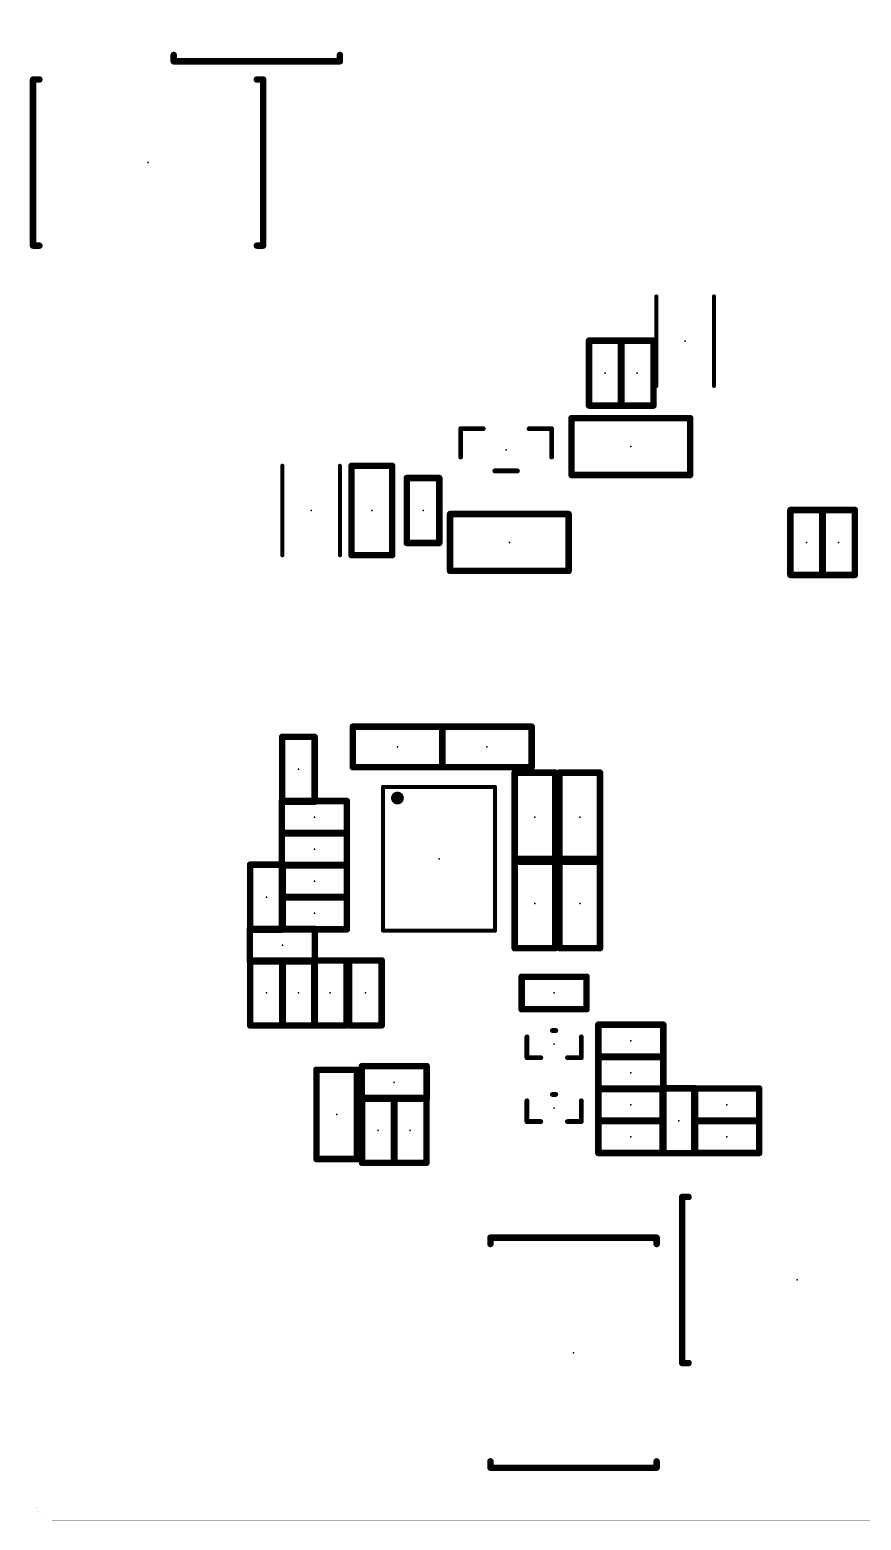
# Model space of a CAD drawing. Extents: x 0 to 169, y 0 to 191.
# Drawn here: x 59.1 to 85.11, y 8 to 54.65 of the extents above; entities that cross this region are included whole.
import ezdxf

# ---------------------------------------------------------------- set-up
doc = ezdxf.new("R2010")
doc.units = 0
for name, color, linetype in [('20', 7, 'CONTINUOUS'), ('21', 253, 'CONTINUOUS'), ('23', 7, 'CONTINUOUS')]:
    doc.layers.add(name, color=color, linetype=linetype)

msp = doc.modelspace()

# ---------------------------------------------------------------- linework, layer by layer
at = {"layer": '20', "const_width": 0.001}
for points in [[(59.3, 8.5), (59.3, 62)], [(110.8, 8), (59.8, 8)]]:
    msp.add_lwpolyline(points, dxfattribs=at)
at = {"layer": '20'}
for points, const_width in [([(59.3, 8.5, 0.4142), (59.8, 8)], 0.001), ([(59.3003, 8.5, 1), (59.2998, 8.5)], 0.0005), ([(59.2998, 8.5, 1), (59.3003, 8.5)], 0.0005), ([(59.8, 8.0002, 1), (59.8, 7.9997)], 0.0005), ([(59.8, 7.9997, 1), (59.8, 8.0002)], 0.0005)]:
    msp.add_lwpolyline(points, format="xyb", dxfattribs=dict(at, const_width=const_width))
at = {"layer": '21'}
for points, const_width in [([(63.6, 53.858), (63.6, 53.658)], 0.2), ([(63.6, 53.658), (68.8, 53.658)], 0.2), ([(68.8, 53.658), (68.8, 53.858)], 0.2), ([(59.4, 53.09), (59.2, 53.09)], 0.2), ([(59.2, 53.09), (59.2, 47.89)], 0.2), ([(66.4, 53.09), (66.2, 53.09)], 0.2), ([(66.4, 47.89), (66.4, 53.09)], 0.2), ([(59.2, 47.89), (59.4, 47.89)], 0.2), ([(66.2, 47.89), (66.4, 47.89)], 0.2), ([(78.7, 43.5), (78.7, 46.3)], 0.127), ([(80.5, 46.3), (80.5, 43.5)], 0.127), ([(76.592, 42.884), (76.592, 44.916)], 0.2032), ([(76.592, 44.916), (77.608, 44.916)], 0.2032), ([(77.592, 42.884), (77.592, 44.916)], 0.2032), ([(77.592, 44.916), (78.608, 44.916)], 0.2032), ([(77.608, 44.916), (77.608, 42.884)], 0.2032), ([(78.608, 44.916), (78.608, 42.884)], 0.2032), ([(77.608, 42.884), (76.592, 42.884)], 0.2032), ([(78.608, 42.884), (77.592, 42.884)], 0.2032), ([(76.0458, 40.711), (76.0458, 42.489)], 0.2032), ([(76.0458, 42.489), (79.7542, 42.489)], 0.2032), ([(79.7542, 42.489), (79.7542, 40.711)], 0.2032), ([(72.578, 41.275), (72.578, 42.16)], 0.1524), ([(72.578, 42.16), (73.282, 42.16)], 0.1524), ([(74.718, 42.16), (75.422, 42.16)], 0.1524), ([(75.422, 42.16), (75.422, 41.275)], 0.1524), ([(67, 38.2), (67, 41)], 0.127), ([(68.8, 41), (68.8, 38.2)], 0.127), ([(69.165, 38.203), (69.165, 40.997)], 0.2032), ([(69.165, 40.997), (70.435, 40.997)], 0.2032), ([(70.435, 40.997), (70.435, 38.203)], 0.2032), ([(70.892, 38.584), (70.892, 40.616)], 0.2032), ([(70.892, 40.616), (71.908, 40.616)], 0.2032), ([(71.908, 40.616), (71.908, 38.584)], 0.2032), ([(74.352, 40.84), (73.648, 40.84)], 0.1524), ([(79.7542, 40.711), (76.0458, 40.711)], 0.2032), ([(82.892, 37.584), (82.892, 39.616)], 0.2032), ([(82.892, 39.616), (83.908, 39.616)], 0.2032), ([(83.892, 37.584), (83.892, 39.616)], 0.2032), ([(83.892, 39.616), (84.908, 39.616)], 0.2032), ([(83.908, 39.616), (83.908, 37.584)], 0.2032), ([(84.908, 39.616), (84.908, 37.584)], 0.2032), ([(72.2458, 37.711), (72.2458, 39.489)], 0.2032), ([(72.2458, 39.489), (75.9542, 39.489)], 0.2032), ([(75.9542, 39.489), (75.9542, 37.711)], 0.2032), ([(70.435, 38.203), (69.165, 38.203)], 0.2032), ([(71.908, 38.584), (70.892, 38.584)], 0.2032), ([(75.9542, 37.711), (72.2458, 37.711)], 0.2032), ([(83.908, 37.584), (82.892, 37.584)], 0.2032), ([(84.908, 37.584), (83.892, 37.584)], 0.2032), ([(69.203, 31.565), (69.203, 32.835)], 0.2032), ([(69.203, 32.835), (71.997, 32.835)], 0.2032), ([(71.997, 32.835), (71.997, 31.565)], 0.2032), ([(72.003, 32.835), (74.797, 32.835)], 0.2032), ([(72.003, 31.565), (72.003, 32.835)], 0.2032), ([(74.797, 32.835), (74.797, 31.565)], 0.2032), ([(66.992, 30.484), (66.992, 32.516)], 0.2032), ([(66.992, 32.516), (68.008, 32.516)], 0.2032), ([(68.008, 32.516), (68.008, 30.484)], 0.2032), ([(71.997, 31.565), (69.203, 31.565)], 0.2032), ([(74.797, 31.565), (72.003, 31.565)], 0.2032), ([(74.265, 28.603), (74.265, 31.397)], 0.2032), ([(74.265, 31.397), (75.535, 31.397)], 0.2032), ([(75.535, 31.397), (75.535, 28.603)], 0.2032), ([(75.665, 28.603), (75.665, 31.397)], 0.2032), ([(75.665, 31.397), (76.935, 31.397)], 0.2032), ([(76.935, 31.397), (76.935, 28.603)], 0.2032), ([(70.15, 26.45), (70.15, 30.95)], 0.127), ([(70.15, 30.95), (73.65, 30.95)], 0.127), ([(73.65, 30.95), (73.65, 26.45)], 0.127), ([(66.984, 30.508), (69.016, 30.508)], 0.2032), ([(66.984, 29.492), (66.984, 30.508)], 0.2032), ([(68.008, 30.484), (66.992, 30.484)], 0.2032), ([(69.016, 30.508), (69.016, 29.492)], 0.2032), ([(66.984, 28.492), (66.984, 29.508)], 0.2032), ([(66.984, 29.508), (69.016, 29.508)], 0.2032), ([(69.016, 29.492), (66.984, 29.492)], 0.2032), ([(69.016, 29.508), (69.016, 28.492)], 0.2032), ([(65.992, 26.484), (65.992, 28.516)], 0.2032), ([(65.992, 28.516), (67.008, 28.516)], 0.2032), ([(66.984, 27.492), (66.984, 28.508)], 0.2032), ([(66.984, 28.508), (69.016, 28.508)], 0.2032), ([(69.016, 28.492), (66.984, 28.492)], 0.2032), ([(67.008, 28.516), (67.008, 26.484)], 0.2032), ([(69.016, 28.508), (69.016, 27.492)], 0.2032), ([(74.265, 25.903), (74.265, 28.697)], 0.2032), ([(74.265, 28.697), (75.535, 28.697)], 0.2032), ([(75.535, 28.603), (74.265, 28.603)], 0.2032), ([(75.535, 28.697), (75.535, 25.903)], 0.2032), ([(75.665, 25.903), (75.665, 28.697)], 0.2032), ([(75.665, 28.697), (76.935, 28.697)], 0.2032), ([(76.935, 28.603), (75.665, 28.603)], 0.2032), ([(76.935, 28.697), (76.935, 25.903)], 0.2032), ([(66.984, 26.492), (66.984, 27.508)], 0.2032), ([(66.984, 27.508), (69.016, 27.508)], 0.2032), ([(69.016, 27.492), (66.984, 27.492)], 0.2032), ([(69.016, 27.508), (69.016, 26.492)], 0.2032), ([(65.984, 25.492), (65.984, 26.508)], 0.2032), ([(65.984, 26.508), (68.016, 26.508)], 0.2032), ([(69.016, 26.492), (66.984, 26.492)], 0.2032), ([(68.016, 26.508), (68.016, 25.492)], 0.2032), ([(67.008, 26.484), (65.992, 26.484)], 0.2032), ([(73.65, 26.45), (70.15, 26.45)], 0.127), ([(75.535, 25.903), (74.265, 25.903)], 0.2032), ([(76.935, 25.903), (75.665, 25.903)], 0.2032), ([(68.016, 25.492), (65.984, 25.492)], 0.2032), ([(65.992, 23.484), (65.992, 25.516)], 0.2032), ([(65.992, 25.516), (67.008, 25.516)], 0.2032), ([(66.992, 23.484), (66.992, 25.516)], 0.2032), ([(66.992, 25.516), (68.008, 25.516)], 0.2032), ([(67.008, 25.516), (67.008, 23.484)], 0.2032), ([(67.992, 23.484), (67.992, 25.516)], 0.2032), ([(67.992, 25.516), (69.008, 25.516)], 0.2032), ([(68.008, 25.516), (68.008, 23.484)], 0.2032), ([(69.008, 25.516), (69.008, 23.484)], 0.2032), ([(69.092, 23.484), (69.092, 25.516)], 0.2032), ([(69.092, 25.516), (70.108, 25.516)], 0.2032), ([(70.108, 25.516), (70.108, 23.484)], 0.2032), ([(74.484, 25.008), (76.516, 25.008)], 0.2032), ([(74.484, 23.992), (74.484, 25.008)], 0.2032), ([(76.516, 25.008), (76.516, 23.992)], 0.2032), ([(76.516, 23.992), (74.484, 23.992)], 0.2032), ([(67.008, 23.484), (65.992, 23.484)], 0.2032), ([(68.008, 23.484), (66.992, 23.484)], 0.2032), ([(69.008, 23.484), (67.992, 23.484)], 0.2032), ([(70.108, 23.484), (69.092, 23.484)], 0.2032), ([(75.448, 23.325), (75.552, 23.325)], 0.1524), ([(76.884, 23.508), (78.916, 23.508)], 0.2032), ([(76.884, 22.492), (76.884, 23.508)], 0.2032), ([(78.916, 23.508), (78.916, 22.492)], 0.2032), ([(74.65, 22.475), (74.65, 23.125)], 0.1524), ([(76.35, 23.125), (76.35, 22.475)], 0.1524), ([(75.082, 22.475), (74.65, 22.475)], 0.1524), ([(76.35, 22.475), (75.918, 22.475)], 0.1524), ([(76.884, 22.508), (78.916, 22.508)], 0.2032), ([(76.884, 21.492), (76.884, 22.508)], 0.2032), ([(78.916, 22.492), (76.884, 22.492)], 0.2032), ([(78.916, 22.508), (78.916, 21.492)], 0.2032), ([(68.065, 19.303), (68.065, 22.097)], 0.2032), ([(68.065, 22.097), (69.335, 22.097)], 0.2032), ([(69.335, 22.097), (69.335, 19.303)], 0.2032), ([(69.484, 22.208), (71.516, 22.208)], 0.2032), ([(69.484, 21.192), (69.484, 22.208)], 0.2032), ([(71.516, 22.208), (71.516, 21.192)], 0.2032), ([(76.884, 21.508), (78.916, 21.508)], 0.2032), ([(76.884, 20.492), (76.884, 21.508)], 0.2032), ([(78.916, 21.492), (76.884, 21.492)], 0.2032), ([(78.892, 19.484), (78.892, 21.516)], 0.2032), ([(78.892, 21.516), (79.908, 21.516)], 0.2032), ([(78.916, 21.508), (78.916, 20.492)], 0.2032), ([(79.884, 21.508), (81.916, 21.508)], 0.2032), ([(79.884, 20.492), (79.884, 21.508)], 0.2032), ([(79.908, 21.516), (79.908, 19.484)], 0.2032), ([(81.916, 21.508), (81.916, 20.492)], 0.2032), ([(71.516, 21.192), (69.484, 21.192)], 0.2032), ([(69.492, 19.184), (69.492, 21.216)], 0.2032), ([(69.492, 21.216), (70.508, 21.216)], 0.2032), ([(70.492, 19.184), (70.492, 21.216)], 0.2032), ([(70.492, 21.216), (71.508, 21.216)], 0.2032), ([(70.508, 21.216), (70.508, 19.184)], 0.2032), ([(71.508, 21.216), (71.508, 19.184)], 0.2032), ([(74.65, 20.475), (74.65, 21.125)], 0.1524), ([(75.448, 21.325), (75.552, 21.325)], 0.1524), ([(76.35, 21.125), (76.35, 20.475)], 0.1524), ([(75.082, 20.475), (74.65, 20.475)], 0.1524), ([(76.35, 20.475), (75.918, 20.475)], 0.1524), ([(76.884, 20.508), (78.916, 20.508)], 0.2032), ([(76.884, 19.492), (76.884, 20.508)], 0.2032), ([(78.916, 20.492), (76.884, 20.492)], 0.2032), ([(78.916, 20.508), (78.916, 19.492)], 0.2032), ([(79.884, 19.492), (79.884, 20.508)], 0.2032), ([(79.884, 20.508), (81.916, 20.508)], 0.2032), ([(81.916, 20.492), (79.884, 20.492)], 0.2032), ([(81.916, 20.508), (81.916, 19.492)], 0.2032), ([(78.916, 19.492), (76.884, 19.492)], 0.2032), ([(81.916, 19.492), (79.884, 19.492)], 0.2032), ([(69.335, 19.303), (68.065, 19.303)], 0.2032), ([(70.508, 19.184), (69.492, 19.184)], 0.2032), ([(71.508, 19.184), (70.492, 19.184)], 0.2032), ([(79.908, 19.484), (78.892, 19.484)], 0.2032), ([(79.708, 18.117), (79.508, 18.117)], 0.2), ([(79.508, 18.117), (79.508, 12.917)], 0.2), ([(78.708, 16.842), (73.508, 16.842)], 0.2), ([(73.508, 16.842), (73.508, 16.642)], 0.2), ([(78.708, 16.642), (78.708, 16.842)], 0.2), ([(79.508, 12.917), (79.708, 12.917)], 0.2), ([(73.508, 9.842), (73.508, 9.642)], 0.2), ([(78.708, 9.642), (78.708, 9.842)], 0.2), ([(73.508, 9.642), (78.708, 9.642)], 0.2)]:
    msp.add_lwpolyline(points, dxfattribs=dict(at, const_width=const_width))
for points, const_width in [([(63.65, 53.858, 1), (63.55, 53.858)], 0.1), ([(63.6, 53.708, 1), (63.6, 53.608)], 0.1), ([(63.55, 53.658, 1), (63.65, 53.658)], 0.1), ([(68.85, 53.858, 1), (68.75, 53.858)], 0.1), ([(68.75, 53.658, 1), (68.85, 53.658)], 0.1), ([(68.8, 53.608, 1), (68.8, 53.708)], 0.1), ([(59.2, 53.14, 1), (59.2, 53.04)], 0.1), ([(59.25, 53.09, 1), (59.15, 53.09)], 0.1), ([(59.4, 53.04, 1), (59.4, 53.14)], 0.1), ([(66.2, 53.14, 1), (66.2, 53.04)], 0.1), ([(66.45, 53.09, 1), (66.35, 53.09)], 0.1), ([(66.4, 53.04, 1), (66.4, 53.14)], 0.1), ([(59.2, 47.94, 1), (59.2, 47.84)], 0.1), ([(59.15, 47.89, 1), (59.25, 47.89)], 0.1), ([(59.4, 47.84, 1), (59.4, 47.94)], 0.1), ([(66.2, 47.94, 1), (66.2, 47.84)], 0.1), ([(66.35, 47.89, 1), (66.45, 47.89)], 0.1), ([(66.4, 47.84, 1), (66.4, 47.94)], 0.1), ([(78.7318, 46.3, 1), (78.6683, 46.3)], 0.0635), ([(80.5318, 46.3, 1), (80.4682, 46.3)], 0.0635), ([(76.6428, 44.916, 1), (76.5412, 44.916)], 0.1016), ([(76.592, 44.9668, 1), (76.592, 44.8652)], 0.1016), ([(77.6428, 44.916, 1), (77.5412, 44.916)], 0.1016), ([(77.592, 44.9668, 1), (77.592, 44.8652)], 0.1016), ([(77.6588, 44.916, 1), (77.5572, 44.916)], 0.1016), ([(77.608, 44.8652, 1), (77.608, 44.9668)], 0.1016), ([(78.6588, 44.916, 1), (78.5572, 44.916)], 0.1016), ([(78.608, 44.8652, 1), (78.608, 44.9668)], 0.1016), ([(78.6683, 43.5, 1), (78.7318, 43.5)], 0.0635), ([(80.4682, 43.5, 1), (80.5318, 43.5)], 0.0635), ([(76.592, 42.9348, 1), (76.592, 42.8332)], 0.1016), ([(76.5412, 42.884, 1), (76.6428, 42.884)], 0.1016), ([(77.592, 42.9348, 1), (77.592, 42.8332)], 0.1016), ([(77.5412, 42.884, 1), (77.6428, 42.884)], 0.1016), ([(77.5572, 42.884, 1), (77.6588, 42.884)], 0.1016), ([(77.608, 42.8332, 1), (77.608, 42.9348)], 0.1016), ([(78.5572, 42.884, 1), (78.6588, 42.884)], 0.1016), ([(78.608, 42.8332, 1), (78.608, 42.9348)], 0.1016), ([(76.0966, 42.489, 1), (75.995, 42.489)], 0.1016), ([(76.0458, 42.5398, 1), (76.0458, 42.4382)], 0.1016), ([(79.805, 42.489, 1), (79.7034, 42.489)], 0.1016), ([(79.7542, 42.4382, 1), (79.7542, 42.5398)], 0.1016), ([(72.6161, 42.16, 1), (72.5399, 42.16)], 0.0762), ([(72.578, 42.1981, 1), (72.578, 42.1219)], 0.0762), ([(73.282, 42.1219, 1), (73.282, 42.1981)], 0.0762), ([(74.718, 42.1981, 1), (74.718, 42.1219)], 0.0762), ([(75.4601, 42.16, 1), (75.3839, 42.16)], 0.0762), ([(75.422, 42.1219, 1), (75.422, 42.1981)], 0.0762), ([(67.0318, 41, 1), (66.9682, 41)], 0.0635), ([(68.8317, 41, 1), (68.7682, 41)], 0.0635), ([(69.2158, 40.997, 1), (69.1142, 40.997)], 0.1016), ([(69.165, 41.0478, 1), (69.165, 40.9462)], 0.1016), ([(70.4858, 40.997, 1), (70.3842, 40.997)], 0.1016), ([(70.435, 40.9462, 1), (70.435, 41.0478)], 0.1016), ([(72.5399, 41.275, 1), (72.6161, 41.275)], 0.0762), ([(75.3839, 41.275, 1), (75.4601, 41.275)], 0.0762), ([(70.9428, 40.616, 1), (70.8412, 40.616)], 0.1016), ([(70.892, 40.6668, 1), (70.892, 40.5652)], 0.1016), ([(71.9588, 40.616, 1), (71.8572, 40.616)], 0.1016), ([(71.908, 40.5652, 1), (71.908, 40.6668)], 0.1016), ([(73.648, 40.8781, 1), (73.648, 40.8019)], 0.0762), ([(74.352, 40.8019, 1), (74.352, 40.8781)], 0.0762), ([(76.0458, 40.7618, 1), (76.0458, 40.6602)], 0.1016), ([(75.995, 40.711, 1), (76.0966, 40.711)], 0.1016), ([(79.7034, 40.711, 1), (79.805, 40.711)], 0.1016), ([(79.7542, 40.6602, 1), (79.7542, 40.7618)], 0.1016), ([(82.9428, 39.616, 1), (82.8412, 39.616)], 0.1016), ([(82.892, 39.6668, 1), (82.892, 39.5652)], 0.1016), ([(83.9428, 39.616, 1), (83.8412, 39.616)], 0.1016), ([(83.892, 39.6668, 1), (83.892, 39.5652)], 0.1016), ([(83.9588, 39.616, 1), (83.8572, 39.616)], 0.1016), ([(83.908, 39.5652, 1), (83.908, 39.6668)], 0.1016), ([(84.9588, 39.616, 1), (84.8572, 39.616)], 0.1016), ([(84.908, 39.5652, 1), (84.908, 39.6668)], 0.1016), ([(72.2966, 39.489, 1), (72.195, 39.489)], 0.1016), ([(72.2458, 39.5398, 1), (72.2458, 39.4382)], 0.1016), ([(76.005, 39.489, 1), (75.9034, 39.489)], 0.1016), ([(75.9542, 39.4382, 1), (75.9542, 39.5398)], 0.1016), ([(69.165, 38.2538, 1), (69.165, 38.1522)], 0.1016), ([(69.1142, 38.203, 1), (69.2158, 38.203)], 0.1016), ([(70.3842, 38.203, 1), (70.4858, 38.203)], 0.1016), ([(70.435, 38.1522, 1), (70.435, 38.2538)], 0.1016), ([(70.892, 38.6348, 1), (70.892, 38.5332)], 0.1016), ([(70.8412, 38.584, 1), (70.9428, 38.584)], 0.1016), ([(71.8572, 38.584, 1), (71.9588, 38.584)], 0.1016), ([(71.908, 38.5332, 1), (71.908, 38.6348)], 0.1016), ([(66.9682, 38.2, 1), (67.0318, 38.2)], 0.0635), ([(68.7682, 38.2, 1), (68.8317, 38.2)], 0.0635), ([(72.2458, 37.7618, 1), (72.2458, 37.6602)], 0.1016), ([(75.9542, 37.6602, 1), (75.9542, 37.7618)], 0.1016), ([(72.195, 37.711, 1), (72.2966, 37.711)], 0.1016), ([(75.9034, 37.711, 1), (76.005, 37.711)], 0.1016), ([(82.892, 37.6348, 1), (82.892, 37.5332)], 0.1016), ([(82.8412, 37.584, 1), (82.9428, 37.584)], 0.1016), ([(83.892, 37.6348, 1), (83.892, 37.5332)], 0.1016), ([(83.8412, 37.584, 1), (83.9428, 37.584)], 0.1016), ([(83.8572, 37.584, 1), (83.9588, 37.584)], 0.1016), ([(83.908, 37.5332, 1), (83.908, 37.6348)], 0.1016), ([(84.8572, 37.584, 1), (84.9588, 37.584)], 0.1016), ([(84.908, 37.5332, 1), (84.908, 37.6348)], 0.1016), ([(69.2538, 32.835, 1), (69.1522, 32.835)], 0.1016), ([(69.203, 32.8858, 1), (69.203, 32.7842)], 0.1016), ([(72.0478, 32.835, 1), (71.9462, 32.835)], 0.1016), ([(72.003, 32.8858, 1), (72.003, 32.7842)], 0.1016), ([(72.0538, 32.835, 1), (71.9522, 32.835)], 0.1016), ([(71.997, 32.7842, 1), (71.997, 32.8858)], 0.1016), ([(74.8478, 32.835, 1), (74.7462, 32.835)], 0.1016), ([(74.797, 32.7842, 1), (74.797, 32.8858)], 0.1016), ([(67.0428, 32.516, 1), (66.9412, 32.516)], 0.1016), ([(66.992, 32.5668, 1), (66.992, 32.4652)], 0.1016), ([(68.0588, 32.516, 1), (67.9572, 32.516)], 0.1016), ([(68.008, 32.4652, 1), (68.008, 32.5668)], 0.1016), ([(69.203, 31.6158, 1), (69.203, 31.5142)], 0.1016), ([(69.1522, 31.565, 1), (69.2538, 31.565)], 0.1016), ([(71.9462, 31.565, 1), (72.0478, 31.565)], 0.1016), ([(72.003, 31.6158, 1), (72.003, 31.5142)], 0.1016), ([(71.9522, 31.565, 1), (72.0538, 31.565)], 0.1016), ([(71.997, 31.5142, 1), (71.997, 31.6158)], 0.1016), ([(74.3158, 31.397, 1), (74.2142, 31.397)], 0.1016), ([(74.265, 31.4478, 1), (74.265, 31.3462)], 0.1016), ([(74.7462, 31.565, 1), (74.8478, 31.565)], 0.1016), ([(74.797, 31.5142, 1), (74.797, 31.6158)], 0.1016), ([(75.5858, 31.397, 1), (75.4842, 31.397)], 0.1016), ([(75.535, 31.3462, 1), (75.535, 31.4478)], 0.1016), ([(75.7158, 31.397, 1), (75.6142, 31.397)], 0.1016), ([(75.665, 31.4478, 1), (75.665, 31.3462)], 0.1016), ([(76.9858, 31.397, 1), (76.8842, 31.397)], 0.1016), ([(76.935, 31.3462, 1), (76.935, 31.4478)], 0.1016), ([(70.15, 30.9818, 1), (70.15, 30.9183)], 0.0635), ([(70.1818, 30.95, 1), (70.1183, 30.95)], 0.0635), ([(70.6, 30.5, 1), (70.6, 30.7, 1), (70.6, 30.5)], 0.2), ([(73.6818, 30.95, 1), (73.6183, 30.95)], 0.0635), ([(73.65, 30.9183, 1), (73.65, 30.9818)], 0.0635), ([(66.984, 30.5588, 1), (66.984, 30.4572)], 0.1016), ([(67.0348, 30.508, 1), (66.9332, 30.508)], 0.1016), ([(66.992, 30.5348, 1), (66.992, 30.4332)], 0.1016), ([(66.9412, 30.484, 1), (67.0428, 30.484)], 0.1016), ([(67.9572, 30.484, 1), (68.0588, 30.484)], 0.1016), ([(68.008, 30.4332, 1), (68.008, 30.5348)], 0.1016), ([(69.0668, 30.508, 1), (68.9652, 30.508)], 0.1016), ([(69.016, 30.4572, 1), (69.016, 30.5588)], 0.1016), ([(67.0348, 29.508, 1), (66.9332, 29.508)], 0.1016), ([(66.984, 29.5588, 1), (66.984, 29.4572)], 0.1016), ([(66.984, 29.5428, 1), (66.984, 29.4412)], 0.1016), ([(66.9332, 29.492, 1), (67.0348, 29.492)], 0.1016), ([(69.0668, 29.508, 1), (68.9652, 29.508)], 0.1016), ([(68.9652, 29.492, 1), (69.0668, 29.492)], 0.1016), ([(69.016, 29.4572, 1), (69.016, 29.5588)], 0.1016), ([(69.016, 29.4412, 1), (69.016, 29.5428)], 0.1016), ([(66.0428, 28.516, 1), (65.9412, 28.516)], 0.1016), ([(65.992, 28.5668, 1), (65.992, 28.4652)], 0.1016), ([(67.0348, 28.508, 1), (66.9332, 28.508)], 0.1016), ([(66.984, 28.5588, 1), (66.984, 28.4572)], 0.1016), ([(66.984, 28.5428, 1), (66.984, 28.4412)], 0.1016), ([(66.9332, 28.492, 1), (67.0348, 28.492)], 0.1016), ([(67.0588, 28.516, 1), (66.9572, 28.516)], 0.1016), ([(67.008, 28.4652, 1), (67.008, 28.5668)], 0.1016), ([(69.0668, 28.508, 1), (68.9652, 28.508)], 0.1016), ([(68.9652, 28.492, 1), (69.0668, 28.492)], 0.1016), ([(69.016, 28.4572, 1), (69.016, 28.5588)], 0.1016), ([(69.016, 28.4412, 1), (69.016, 28.5428)], 0.1016), ([(74.3158, 28.697, 1), (74.2142, 28.697)], 0.1016), ([(74.265, 28.7478, 1), (74.265, 28.6462)], 0.1016), ([(74.265, 28.6538, 1), (74.265, 28.5522)], 0.1016), ([(74.2142, 28.603, 1), (74.3158, 28.603)], 0.1016), ([(75.5858, 28.697, 1), (75.4842, 28.697)], 0.1016), ([(75.4842, 28.603, 1), (75.5858, 28.603)], 0.1016), ([(75.535, 28.6462, 1), (75.535, 28.7478)], 0.1016), ([(75.535, 28.5522, 1), (75.535, 28.6538)], 0.1016), ([(75.7158, 28.697, 1), (75.6142, 28.697)], 0.1016), ([(75.665, 28.7478, 1), (75.665, 28.6462)], 0.1016), ([(75.665, 28.6538, 1), (75.665, 28.5522)], 0.1016), ([(75.6142, 28.603, 1), (75.7158, 28.603)], 0.1016), ([(76.9858, 28.697, 1), (76.8842, 28.697)], 0.1016), ([(76.8842, 28.603, 1), (76.9858, 28.603)], 0.1016), ([(76.935, 28.6462, 1), (76.935, 28.7478)], 0.1016), ([(76.935, 28.5522, 1), (76.935, 28.6538)], 0.1016), ([(67.0348, 27.508, 1), (66.9332, 27.508)], 0.1016), ([(66.984, 27.5588, 1), (66.984, 27.4572)], 0.1016), ([(66.984, 27.5428, 1), (66.984, 27.4412)], 0.1016), ([(66.9332, 27.492, 1), (67.0348, 27.492)], 0.1016), ([(69.0668, 27.508, 1), (68.9652, 27.508)], 0.1016), ([(68.9652, 27.492, 1), (69.0668, 27.492)], 0.1016), ([(69.016, 27.4572, 1), (69.016, 27.5588)], 0.1016), ([(69.016, 27.4412, 1), (69.016, 27.5428)], 0.1016), ([(66.0348, 26.508, 1), (65.9332, 26.508)], 0.1016), ([(65.984, 26.5588, 1), (65.984, 26.4572)], 0.1016), ([(66.984, 26.5428, 1), (66.984, 26.4412)], 0.1016), ([(68.0668, 26.508, 1), (67.9652, 26.508)], 0.1016), ([(68.016, 26.4572, 1), (68.016, 26.5588)], 0.1016), ([(69.016, 26.4412, 1), (69.016, 26.5428)], 0.1016), ([(65.992, 26.5348, 1), (65.992, 26.4332)], 0.1016), ([(65.9412, 26.484, 1), (66.0428, 26.484)], 0.1016), ([(66.9332, 26.492, 1), (67.0348, 26.492)], 0.1016), ([(66.9572, 26.484, 1), (67.0588, 26.484)], 0.1016), ([(67.008, 26.4332, 1), (67.008, 26.5348)], 0.1016), ([(68.9652, 26.492, 1), (69.0668, 26.492)], 0.1016), ([(70.15, 26.4818, 1), (70.15, 26.4183)], 0.0635), ([(70.1183, 26.45, 1), (70.1818, 26.45)], 0.0635), ([(73.6183, 26.45, 1), (73.6818, 26.45)], 0.0635), ([(73.65, 26.4183, 1), (73.65, 26.4818)], 0.0635), ([(74.265, 25.9538, 1), (74.265, 25.8522)], 0.1016), ([(74.2142, 25.903, 1), (74.3158, 25.903)], 0.1016), ([(75.4842, 25.903, 1), (75.5858, 25.903)], 0.1016), ([(75.535, 25.8522, 1), (75.535, 25.9538)], 0.1016), ([(75.665, 25.9538, 1), (75.665, 25.8522)], 0.1016), ([(75.6142, 25.903, 1), (75.7158, 25.903)], 0.1016), ([(76.8842, 25.903, 1), (76.9858, 25.903)], 0.1016), ([(76.935, 25.8522, 1), (76.935, 25.9538)], 0.1016), ([(65.984, 25.5428, 1), (65.984, 25.4412)], 0.1016), ([(65.9332, 25.492, 1), (66.0348, 25.492)], 0.1016), ([(66.0428, 25.516, 1), (65.9412, 25.516)], 0.1016), ([(65.992, 25.5668, 1), (65.992, 25.4652)], 0.1016), ([(67.0428, 25.516, 1), (66.9412, 25.516)], 0.1016), ([(66.992, 25.5668, 1), (66.992, 25.4652)], 0.1016), ([(67.0588, 25.516, 1), (66.9572, 25.516)], 0.1016), ([(67.008, 25.4652, 1), (67.008, 25.5668)], 0.1016), ([(68.0428, 25.516, 1), (67.9412, 25.516)], 0.1016), ([(67.992, 25.5668, 1), (67.992, 25.4652)], 0.1016), ([(68.0588, 25.516, 1), (67.9572, 25.516)], 0.1016), ([(67.9652, 25.492, 1), (68.0668, 25.492)], 0.1016), ([(68.008, 25.4652, 1), (68.008, 25.5668)], 0.1016), ([(68.016, 25.4412, 1), (68.016, 25.5428)], 0.1016), ([(69.0588, 25.516, 1), (68.9572, 25.516)], 0.1016), ([(69.008, 25.4652, 1), (69.008, 25.5668)], 0.1016), ([(69.1428, 25.516, 1), (69.0412, 25.516)], 0.1016), ([(69.092, 25.5668, 1), (69.092, 25.4652)], 0.1016), ([(70.1588, 25.516, 1), (70.0572, 25.516)], 0.1016), ([(70.108, 25.4652, 1), (70.108, 25.5668)], 0.1016), ([(74.484, 25.0588, 1), (74.484, 24.9572)], 0.1016), ([(74.5348, 25.008, 1), (74.4332, 25.008)], 0.1016), ([(76.5668, 25.008, 1), (76.4652, 25.008)], 0.1016), ([(76.516, 24.9572, 1), (76.516, 25.0588)], 0.1016), ([(74.484, 24.0428, 1), (74.484, 23.9412)], 0.1016), ([(74.4332, 23.992, 1), (74.5348, 23.992)], 0.1016), ([(76.4652, 23.992, 1), (76.5668, 23.992)], 0.1016), ([(76.516, 23.9412, 1), (76.516, 24.0428)], 0.1016), ([(65.992, 23.5348, 1), (65.992, 23.4332)], 0.1016), ([(65.9412, 23.484, 1), (66.0428, 23.484)], 0.1016), ([(66.992, 23.5348, 1), (66.992, 23.4332)], 0.1016), ([(66.9412, 23.484, 1), (67.0428, 23.484)], 0.1016), ([(66.9572, 23.484, 1), (67.0588, 23.484)], 0.1016), ([(67.008, 23.4332, 1), (67.008, 23.5348)], 0.1016), ([(67.992, 23.5348, 1), (67.992, 23.4332)], 0.1016), ([(67.9412, 23.484, 1), (68.0428, 23.484)], 0.1016), ([(67.9572, 23.484, 1), (68.0588, 23.484)], 0.1016), ([(68.008, 23.4332, 1), (68.008, 23.5348)], 0.1016), ([(68.9572, 23.484, 1), (69.0588, 23.484)], 0.1016), ([(69.008, 23.4332, 1), (69.008, 23.5348)], 0.1016), ([(69.092, 23.5348, 1), (69.092, 23.4332)], 0.1016), ([(69.0412, 23.484, 1), (69.1428, 23.484)], 0.1016), ([(70.0572, 23.484, 1), (70.1588, 23.484)], 0.1016), ([(70.108, 23.4332, 1), (70.108, 23.5348)], 0.1016), ([(75.448, 23.3631, 1), (75.448, 23.2869)], 0.0762), ([(75.552, 23.2869, 1), (75.552, 23.3631)], 0.0762), ([(76.884, 23.5588, 1), (76.884, 23.4572)], 0.1016), ([(76.9348, 23.508, 1), (76.8332, 23.508)], 0.1016), ([(78.9668, 23.508, 1), (78.8652, 23.508)], 0.1016), ([(78.916, 23.4572, 1), (78.916, 23.5588)], 0.1016), ([(74.6881, 23.125, 1), (74.6119, 23.125)], 0.0762), ([(76.3881, 23.125, 1), (76.3119, 23.125)], 0.0762), ([(74.65, 22.5131, 1), (74.65, 22.4369)], 0.0762), ([(74.6119, 22.475, 1), (74.6881, 22.475)], 0.0762), ([(75.082, 22.4369, 1), (75.082, 22.5131)], 0.0762), ([(75.918, 22.5131, 1), (75.918, 22.4369)], 0.0762), ([(76.3119, 22.475, 1), (76.3881, 22.475)], 0.0762), ([(76.35, 22.4369, 1), (76.35, 22.5131)], 0.0762), ([(76.884, 22.5588, 1), (76.884, 22.4572)], 0.1016), ([(76.9348, 22.508, 1), (76.8332, 22.508)], 0.1016), ([(76.884, 22.5428, 1), (76.884, 22.4412)], 0.1016), ([(76.8332, 22.492, 1), (76.9348, 22.492)], 0.1016), ([(78.9668, 22.508, 1), (78.8652, 22.508)], 0.1016), ([(78.8652, 22.492, 1), (78.9668, 22.492)], 0.1016), ([(78.916, 22.4572, 1), (78.916, 22.5588)], 0.1016), ([(78.916, 22.4412, 1), (78.916, 22.5428)], 0.1016), ([(68.1158, 22.097, 1), (68.0142, 22.097)], 0.1016), ([(68.065, 22.1478, 1), (68.065, 22.0462)], 0.1016), ([(69.3858, 22.097, 1), (69.2842, 22.097)], 0.1016), ([(69.335, 22.0462, 1), (69.335, 22.1478)], 0.1016), ([(69.484, 22.2588, 1), (69.484, 22.1572)], 0.1016), ([(69.5348, 22.208, 1), (69.4332, 22.208)], 0.1016), ([(71.5668, 22.208, 1), (71.4652, 22.208)], 0.1016), ([(71.516, 22.1572, 1), (71.516, 22.2588)], 0.1016), ([(76.884, 21.5588, 1), (76.884, 21.4572)], 0.1016), ([(76.9348, 21.508, 1), (76.8332, 21.508)], 0.1016), ([(76.884, 21.5428, 1), (76.884, 21.4412)], 0.1016), ([(76.8332, 21.492, 1), (76.9348, 21.492)], 0.1016), ([(78.9428, 21.516, 1), (78.8412, 21.516)], 0.1016), ([(78.892, 21.5668, 1), (78.892, 21.4652)], 0.1016), ([(78.9668, 21.508, 1), (78.8652, 21.508)], 0.1016), ([(78.8652, 21.492, 1), (78.9668, 21.492)], 0.1016), ([(78.916, 21.4572, 1), (78.916, 21.5588)], 0.1016), ([(78.916, 21.4412, 1), (78.916, 21.5428)], 0.1016), ([(79.884, 21.5588, 1), (79.884, 21.4572)], 0.1016), ([(79.9348, 21.508, 1), (79.8332, 21.508)], 0.1016), ([(79.9588, 21.516, 1), (79.8572, 21.516)], 0.1016), ([(79.908, 21.4652, 1), (79.908, 21.5668)], 0.1016), ([(81.9668, 21.508, 1), (81.8652, 21.508)], 0.1016), ([(81.916, 21.4572, 1), (81.916, 21.5588)], 0.1016), ([(69.484, 21.2428, 1), (69.484, 21.1412)], 0.1016), ([(69.4332, 21.192, 1), (69.5348, 21.192)], 0.1016), ([(69.5428, 21.216, 1), (69.4412, 21.216)], 0.1016), ([(69.492, 21.2668, 1), (69.492, 21.1652)], 0.1016), ([(70.5428, 21.216, 1), (70.4412, 21.216)], 0.1016), ([(70.492, 21.2668, 1), (70.492, 21.1652)], 0.1016), ([(70.5588, 21.216, 1), (70.4572, 21.216)], 0.1016), ([(70.508, 21.1652, 1), (70.508, 21.2668)], 0.1016), ([(71.5588, 21.216, 1), (71.4572, 21.216)], 0.1016), ([(71.4652, 21.192, 1), (71.5668, 21.192)], 0.1016), ([(71.508, 21.1652, 1), (71.508, 21.2668)], 0.1016), ([(71.516, 21.1412, 1), (71.516, 21.2428)], 0.1016), ([(74.6881, 21.125, 1), (74.6119, 21.125)], 0.0762), ([(75.448, 21.3631, 1), (75.448, 21.2869)], 0.0762), ([(75.552, 21.2869, 1), (75.552, 21.3631)], 0.0762), ([(76.3881, 21.125, 1), (76.3119, 21.125)], 0.0762), ([(74.65, 20.5131, 1), (74.65, 20.4369)], 0.0762), ([(75.082, 20.4369, 1), (75.082, 20.5131)], 0.0762), ([(75.918, 20.5131, 1), (75.918, 20.4369)], 0.0762), ([(76.35, 20.4369, 1), (76.35, 20.5131)], 0.0762), ([(76.884, 20.5588, 1), (76.884, 20.4572)], 0.1016), ([(76.9348, 20.508, 1), (76.8332, 20.508)], 0.1016), ([(76.884, 20.5428, 1), (76.884, 20.4412)], 0.1016), ([(76.8332, 20.492, 1), (76.9348, 20.492)], 0.1016), ([(78.9668, 20.508, 1), (78.8652, 20.508)], 0.1016), ([(78.8652, 20.492, 1), (78.9668, 20.492)], 0.1016), ([(78.916, 20.4572, 1), (78.916, 20.5588)], 0.1016), ([(78.916, 20.4412, 1), (78.916, 20.5428)], 0.1016), ([(79.9348, 20.508, 1), (79.8332, 20.508)], 0.1016), ([(79.884, 20.5588, 1), (79.884, 20.4572)], 0.1016), ([(79.884, 20.5428, 1), (79.884, 20.4412)], 0.1016), ([(79.8332, 20.492, 1), (79.9348, 20.492)], 0.1016), ([(81.9668, 20.508, 1), (81.8652, 20.508)], 0.1016), ([(81.8652, 20.492, 1), (81.9668, 20.492)], 0.1016), ([(81.916, 20.4572, 1), (81.916, 20.5588)], 0.1016), ([(81.916, 20.4412, 1), (81.916, 20.5428)], 0.1016), ([(74.6119, 20.475, 1), (74.6881, 20.475)], 0.0762), ([(76.3119, 20.475, 1), (76.3881, 20.475)], 0.0762), ([(76.884, 19.5428, 1), (76.884, 19.4412)], 0.1016), ([(78.916, 19.4412, 1), (78.916, 19.5428)], 0.1016), ([(79.884, 19.5428, 1), (79.884, 19.4412)], 0.1016), ([(81.916, 19.4412, 1), (81.916, 19.5428)], 0.1016), ([(68.065, 19.3538, 1), (68.065, 19.2522)], 0.1016), ([(68.0142, 19.303, 1), (68.1158, 19.303)], 0.1016), ([(69.2842, 19.303, 1), (69.3858, 19.303)], 0.1016), ([(69.335, 19.2522, 1), (69.335, 19.3538)], 0.1016), ([(69.492, 19.2348, 1), (69.492, 19.1332)], 0.1016), ([(69.4412, 19.184, 1), (69.5428, 19.184)], 0.1016), ([(70.492, 19.2348, 1), (70.492, 19.1332)], 0.1016), ([(70.4412, 19.184, 1), (70.5428, 19.184)], 0.1016), ([(70.4572, 19.184, 1), (70.5588, 19.184)], 0.1016), ([(70.508, 19.1332, 1), (70.508, 19.2348)], 0.1016), ([(71.4572, 19.184, 1), (71.5588, 19.184)], 0.1016), ([(71.508, 19.1332, 1), (71.508, 19.2348)], 0.1016), ([(76.8332, 19.492, 1), (76.9348, 19.492)], 0.1016), ([(78.892, 19.5348, 1), (78.892, 19.4332)], 0.1016), ([(78.8412, 19.484, 1), (78.9428, 19.484)], 0.1016), ([(78.8652, 19.492, 1), (78.9668, 19.492)], 0.1016), ([(79.8332, 19.492, 1), (79.9348, 19.492)], 0.1016), ([(79.8572, 19.484, 1), (79.9588, 19.484)], 0.1016), ([(79.908, 19.4332, 1), (79.908, 19.5348)], 0.1016), ([(81.8652, 19.492, 1), (81.9668, 19.492)], 0.1016), ([(79.508, 18.167, 1), (79.508, 18.067)], 0.1), ([(79.558, 18.117, 1), (79.458, 18.117)], 0.1), ([(79.708, 18.067, 1), (79.708, 18.167)], 0.1), ([(73.508, 16.892, 1), (73.508, 16.792)], 0.1), ([(73.558, 16.842, 1), (73.458, 16.842)], 0.1), ([(78.758, 16.842, 1), (78.658, 16.842)], 0.1), ([(78.708, 16.792, 1), (78.708, 16.892)], 0.1), ([(73.458, 16.642, 1), (73.558, 16.642)], 0.1), ([(78.658, 16.642, 1), (78.758, 16.642)], 0.1), ([(79.508, 12.967, 1), (79.508, 12.867)], 0.1), ([(79.458, 12.917, 1), (79.558, 12.917)], 0.1), ([(79.708, 12.867, 1), (79.708, 12.967)], 0.1), ([(73.558, 9.842, 1), (73.458, 9.842)], 0.1), ([(78.758, 9.842, 1), (78.658, 9.842)], 0.1), ([(73.508, 9.692, 1), (73.508, 9.592)], 0.1), ([(73.458, 9.642, 1), (73.558, 9.642)], 0.1), ([(78.658, 9.642, 1), (78.758, 9.642)], 0.1), ([(78.708, 9.592, 1), (78.708, 9.692)], 0.1)]:
    msp.add_lwpolyline(points, format="xyb", dxfattribs=dict(at, const_width=const_width))
at = {"layer": '23'}
for p in [(62.8, 50.49), (79.6, 44.9), (77.1, 43.9), (78.1, 43.9), (77.9, 41.6), (74, 41.5), (67.9, 39.6), (69.8, 39.6), (71.4, 39.6), (74.1, 38.6), (83.4, 38.6), (84.4, 38.6), (70.6, 32.2), (73.4, 32.2), (67.5, 31.5), (68, 30), (74.9, 30), (76.3, 30), (68, 29), (71.9, 28.7), (68, 28), (66.5, 27.5), (74.9, 27.3), (76.3, 27.3), (68, 27), (67, 26), (66.5, 24.5), (67.5, 24.5), (68.5, 24.5), (69.6, 24.5), (75.5, 24.5), (75.5, 22.9), (77.9, 23), (77.9, 22), (70.5, 21.7), (77.9, 21), (80.9, 21), (68.7, 20.7), (75.5, 20.9), (70, 20.2), (71, 20.2), (79.4, 20.5), (77.9, 20), (80.9, 20), (83.108, 15.517), (76.108, 13.242)]:
    msp.add_point(p, dxfattribs=at)

doc.saveas('drawing.dxf')
